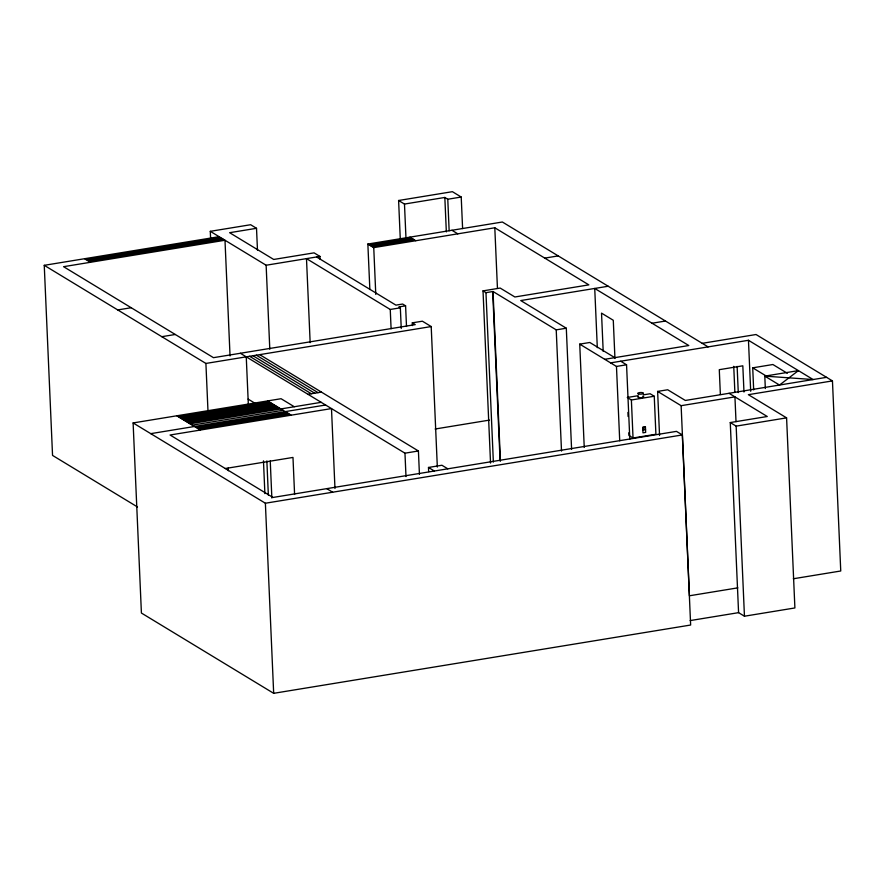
<?xml version="1.0" encoding="UTF-8"?>
<svg xmlns="http://www.w3.org/2000/svg" width="885" height="885" viewBox="0 0 885 885"><rect width="100%" height="100%" fill="white"/><g stroke="black" fill="none" stroke-linecap="round" stroke-linejoin="round"><path stroke-width="1.33" d="M210.597 238.22L210.287 231.328L250.643 224.724L256.517 228.297L257.48 250.234M400.274 238.895L398.604 200.497L452.401 191.68L461.218 197.034L462.601 228.573M256.517 228.297L229.624 232.7L273.708 259.46L314.064 252.856L319.939 256.418L320.06 259.172M398.604 200.497L404.478 204.059L444.834 197.455L447.777 199.236L461.218 197.034M137.507 506.983L52.547 455.41L44.25 265.323L219.115 236.682M86.066 259.604L220.575 237.578M87.538 260.5L222.046 238.474M89.009 261.396L223.518 239.359M369.853 289.495L367.861 244.039L502.37 222.013L708.111 346.898M369.333 244.935L411.37 238.043M370.804 245.82L412.83 238.939M372.275 246.716L414.302 239.835M210.287 231.328L266.131 265.234L319.939 256.418M367.861 244.039L373.747 247.612L494.803 227.777L588.846 284.87L514.871 296.984L500.18 288.067L483.022 290.877L490.544 463.065M117.727 309.927L131.179 307.726M544.762 258.11L558.214 255.909M161.811 336.687L175.263 334.486M406.503 326.488L405.595 305.823L398.869 306.929L400.341 307.814L401.248 328.479M483.022 290.877L485.965 292.658L493.022 291.508L556.222 329.862L566.3 328.213L571.599 449.425M310.159 342.65L306.487 258.619L390.252 309.473L400.341 307.814M608.183 286.242L520.745 300.557L566.3 328.213M412.421 325.603L412.299 322.848L422.388 321.2L431.205 326.554L437.334 467.048M44.25 265.323L205.906 363.447L431.205 326.554M652.046 323.235L665.487 321.023M584.244 447.445L579.73 344.132L589.819 342.484L614.798 357.651M334.973 488.476L331.488 408.582L170.075 435.011L272.945 497.459L676.472 431.371L682.346 434.933L690.643 625.031L273.675 693.32L141.412 613.039L133.115 422.941L281.076 398.715L294.296 406.746M307.98 394.312L321.421 392.099M178.482 416.791L269.272 401.923M180.142 417.797L270.932 402.918M181.79 418.793L272.58 403.925M183.438 419.8L274.239 404.932M185.098 420.806L275.888 405.938M186.746 421.802L277.547 406.934M188.405 422.809L279.195 407.941M190.054 423.815L321.2 402.332M192.266 425.154L283.056 410.286M150.749 433.65L325.614 405.009M604.709 359.299L688.784 345.526L594.731 288.444L597.309 347.672M702.225 343.325L756.033 334.519L832.453 380.904L840.75 570.991L793.292 578.768M195.939 427.378L286.729 412.51M197.399 428.274L288.2 413.406M198.871 429.17L289.672 414.302M610.595 362.872L748.456 340.283L813.127 379.543L764.795 376.125L765.337 388.526M579.73 344.132L616.469 366.434L626.558 364.786L629.81 439.17M753.677 389.909L752.715 367.828L772.893 364.52L787.351 373.304M659.546 435.497L657.621 391.413L667.699 389.765L685.344 400.462L826.568 377.331M435.088 429.015L489.493 420.098M627.266 397.487L638.019 395.728M643.406 394.843L650.132 393.748L654.247 396.237L655.907 434.258L633.04 437.998L628.925 435.508L628.804 432.787M628.295 398.106L631.381 399.987L654.247 396.237M225.221 468.53L292.979 457.434L294.594 494.461M657.621 391.413L681.129 405.684L734.937 396.878L736.01 421.669M832.453 380.904L748.378 394.677L786.588 417.864L794.896 607.951L744.451 616.214L738.577 612.652L690.145 620.584M240.377 353.27L404.965 453.186L418.417 450.974L419.435 474.393M642.853 430.01L645.541 429.579M428.661 471.583L428.484 467.457L441.925 465.256L447.81 468.818M738.577 612.652L730.269 422.554L767.262 416.503L729.052 393.305M133.115 422.941L265.378 503.233L682.346 434.933M730.269 422.554L736.154 426.127L786.588 417.864M737.847 587.85L689.426 595.782L681.129 405.684M752.715 367.828L767.184 376.601M451.925 230.266L457.81 233.839M620.684 361.213L626.558 364.786M409.899 237.158L415.773 240.72M405.595 305.823L402.653 304.042L395.927 305.137L316.576 256.971M412.299 322.848L415.231 324.629L213.473 357.673L63.576 266.684L224.989 240.255L230.045 355.958M259.703 354.642L418.417 450.974M256.34 355.184L318.058 392.652M252.977 355.737L314.706 393.205M249.614 356.29L311.343 393.759M84.606 258.719L90.48 262.281M428.484 467.457L434.358 471.019M267.624 400.916L291.132 415.187M248.099 399.08L255.09 403.328M326.753 488.642L332.627 492.215M176.834 415.784L200.342 430.055M748.456 340.283L750.69 391.258M743.975 392.033L742.825 365.815L719.284 369.676L720.368 394.511M737.128 366.39L738.278 392.608M733.742 366.313L734.882 392.475M736.154 426.127L744.451 616.214M631.381 399.987L633.04 437.998M627.919 412.421L628.096 416.492M616.469 366.434L619.721 440.819M614.953 358.513L613.283 320.27L601.523 313.124L603.194 351.378M556.222 329.862L561.51 451.084M494.803 227.777L497.447 288.388M493.022 291.508L500.423 460.93M492.691 291.563L500.091 460.985M485.965 292.658L493.365 462.092M447.777 199.236L449.149 230.775M444.834 197.455L446.339 231.892M404.478 204.059L405.983 238.353M404.965 453.186L405.994 476.595M390.252 309.473L391.093 328.755M373.747 247.612L375.782 294.44M266.131 265.234L269.803 349.254M270.246 460.985L271.861 498.023M266.861 460.919L268.354 495.146M265.378 503.233L273.675 693.32M263.464 460.853L264.892 493.609M246.251 356.843L248.342 404.567M228.219 467.999L228.341 470.731M205.906 363.447L207.997 411.359M642.787 396.181A2.932 0.83 -2.5 0 1 642.864 397.354A2.932 0.83 -2.5 0 1 638.716 397.542A2.932 0.83 -2.5 0 1 638.638 396.369M798.425 370.616L779.497 385.041L764.795 376.125L798.425 370.616M645.419 426.758L642.731 427.201L642.975 432.831L645.663 432.389L645.419 426.758M645.11 427.145L643.063 427.477L643.152 429.623L645.209 429.291L645.11 427.145M638.561 394.024A2.932 0.83 -2.5 0 0 643.439 393.427A2.932 0.83 -2.5 0 0 639.789 392.575A2.932 0.83 -2.5 0 0 638.561 394.024"/></g></svg>
